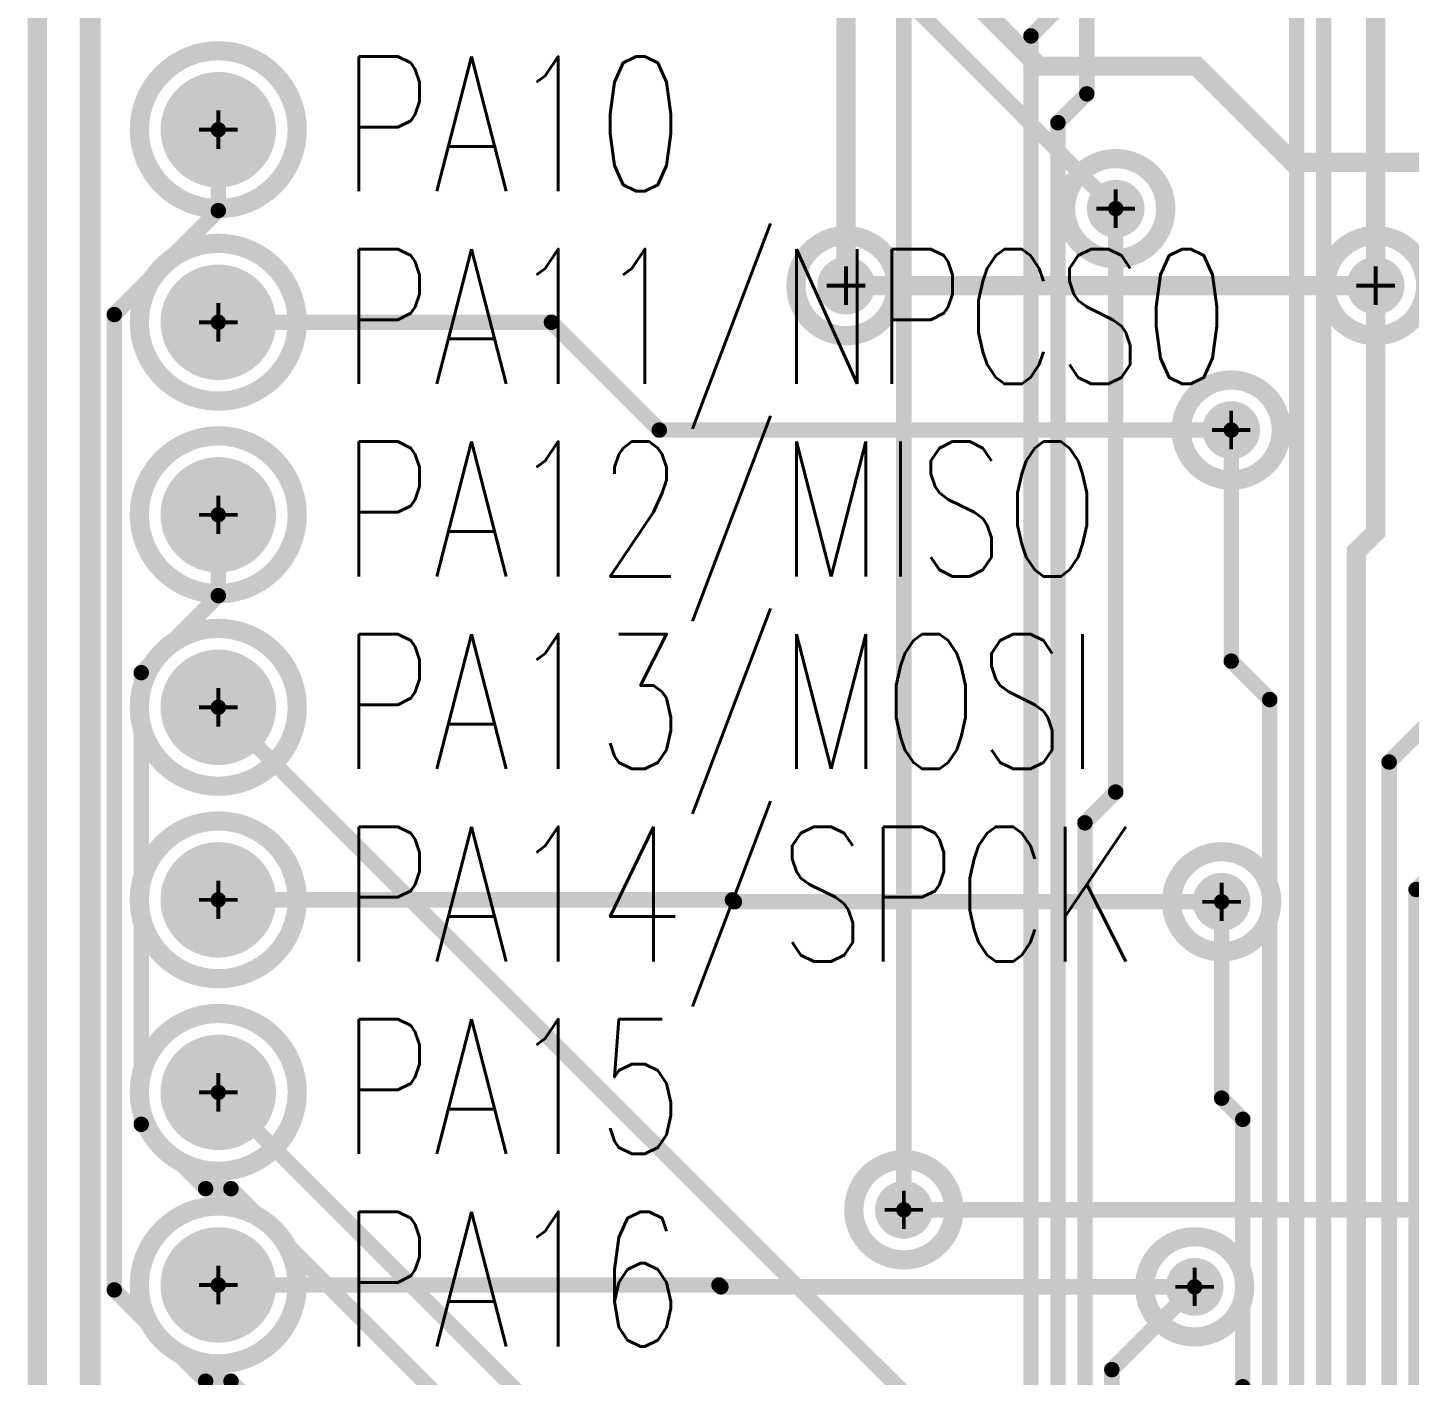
# Model space of a CAD drawing. Extents: x 17995 to 21002, y 17295 to 24095.
# Drawn here: x 17995 to 18712, y 19604 to 20304 of the extents above; entities that cross this region are included whole.
import ezdxf

# ---------------------------------------------------------------- set-up
doc = ezdxf.new("R2010")
doc.units = 0
for name, pattern in [('SIG_1', [2, 1, 1]), ('SIG_19', [2, 1, 1]), ('SIG_20', [2, 1, 1]), ('SIG_21', [2, 1, 1]), ('SIG_22', [2, 1, 1]), ('SIG_23', [2, 1, 1]), ('SIG_25', [2, 1, 1]), ('SIG_4', [2, 1, 1]), ('SIG_61', [2, 1, 1]), ('SIG_62', [2, 1, 1]), ('SIG_63', [2, 1, 1]), ('SIG_65', [2, 1, 1]), ('SIG_66', [2, 1, 1]), ('SIG_84', [2, 1, 1]), ('SIG_85', [2, 1, 1]), ('SIG_90', [2, 1, 1]), ('SIG_91', [2, 1, 1]), ('SIG_92', [2, 1, 1]), ('SIG_96', [2, 1, 1]), ('SIG_97', [2, 1, 1])]:
    doc.linetypes.add(name, pattern=pattern)
for name, color, linetype in [('BOARD_OUTLINE_00', 183, 'CONTINUOUS'), ('DRIL_PLTE_THRU_01', 176, 'CONTINUOUS'), ('DRIL_PLTE_THRU_02', 96, 'CONTINUOUS'), ('DRIL_PLTE_THRU_04', 16, 'CONTINUOUS'), ('DRIL_SYMBOL', 183, 'CONTINUOUS'), ('PADS_BOT', 1, 'CONTINUOUS'), ('PADS_INNER', 5, 'CONTINUOUS'), ('PADS_TOP', 5, 'CONTINUOUS'), ('POUR_OUTLINE_02', 3, 'CONTINUOUS'), ('POUR_VOID_02', 3, 'CONTINUOUS'), ('TEXT_26', 254, 'CONTINUOUS'), ('TRACE_01', 5, 'CONTINUOUS'), ('TRACE_04', 1, 'CONTINUOUS'), ('VIAPTS', 254, 'CONTINUOUS')]:
    doc.layers.add(name, color=color, linetype=linetype)
doc.styles.add('W10', font='simplex', dxfattribs={"width": 0.75})

# ---------------------------------------------------------------- blocks, each defined once
blk = doc.blocks.new('BOARD_11')
at = {"layer": 'BOARD_OUTLINE_00', "const_width": 10}
blk.add_lwpolyline([(0, -380), (0, -6400), (600, -6400), (600, -6800), (1047, -6800), (1047, -6500, -1), (1110, -6500), (1110, -6800), (1400, -6800), (1400, -6400), (1910, -6400), (1910, -380)], format="xyb", close=True, dxfattribs=at)
blk = doc.blocks.new('POUR_VOID_688')
at = {"layer": 'POUR_VOID_02', "const_width": 10}
blk.add_lwpolyline([(53, 2251, 1), (135, 2251, 1)], format="xyb", close=True, dxfattribs=at)
blk = doc.blocks.new('POUR_VOID_687')
at = {"layer": 'POUR_VOID_02', "const_width": 10}
blk.add_lwpolyline([(53, 2151, 1), (135, 2151, 1)], format="xyb", close=True, dxfattribs=at)
blk = doc.blocks.new('POUR_VOID_686')
at = {"layer": 'POUR_VOID_02', "const_width": 10}
blk.add_lwpolyline([(53, 2051, 1), (135, 2051, 1)], format="xyb", close=True, dxfattribs=at)
blk = doc.blocks.new('POUR_VOID_685')
at = {"layer": 'POUR_VOID_02', "const_width": 10}
blk.add_lwpolyline([(53, 1951, 1), (135, 1951, 1)], format="xyb", close=True, dxfattribs=at)
blk = doc.blocks.new('POUR_VOID_684')
at = {"layer": 'POUR_VOID_02', "const_width": 10}
blk.add_lwpolyline([(53, 1851, 1), (135, 1851, 1)], format="xyb", close=True, dxfattribs=at)
blk = doc.blocks.new('POUR_VOID_683')
at = {"layer": 'POUR_VOID_02', "const_width": 10}
blk.add_lwpolyline([(53, 1751, 1), (135, 1751, 1)], format="xyb", close=True, dxfattribs=at)
blk = doc.blocks.new('POUR_VOID_682')
at = {"layer": 'POUR_VOID_02', "const_width": 10}
blk.add_lwpolyline([(53, 1651, 1), (135, 1651, 1)], format="xyb", close=True, dxfattribs=at)
blk = doc.blocks.new('POUR_VOID_640')
at = {"layer": 'POUR_VOID_02', "const_width": 10}
blk.add_lwpolyline([(394, 2170, 1), (446, 2170, 1)], format="xyb", close=True, dxfattribs=at)
blk = doc.blocks.new('POUR_VOID_632')
at = {"layer": 'POUR_VOID_02', "const_width": 10}
blk.add_lwpolyline([(424, 1690, 1), (476, 1690, 1)], format="xyb", close=True, dxfattribs=at)
blk = doc.blocks.new('POUR_VOID_627')
at = {"layer": 'POUR_VOID_02', "const_width": 10}
blk.add_lwpolyline([(534, 2210, 1), (586, 2210, 1)], format="xyb", close=True, dxfattribs=at)
blk = doc.blocks.new('POUR_VOID_617')
at = {"layer": 'POUR_VOID_02', "const_width": 10}
blk.add_lwpolyline([(594, 2095, 1), (646, 2095, 1)], format="xyb", close=True, dxfattribs=at)
blk = doc.blocks.new('POUR_VOID_616')
at = {"layer": 'POUR_VOID_02', "const_width": 10}
blk.add_lwpolyline([(589, 1850, 1), (641, 1850, 1)], format="xyb", close=True, dxfattribs=at)
blk = doc.blocks.new('POUR_VOID_615')
at = {"layer": 'POUR_VOID_02', "const_width": 10}
blk.add_lwpolyline([(575, 1650, 1), (627, 1650, 1)], format="xyb", close=True, dxfattribs=at)
blk = doc.blocks.new('POUR_VOID_601')
at = {"layer": 'POUR_VOID_02', "const_width": 10}
blk.add_lwpolyline([(669, 2170, 1), (721, 2170, 1)], format="xyb", close=True, dxfattribs=at)
blk = doc.blocks.new('POUR_OUTLINE_404')
at = {"layer": 'POUR_OUTLINE_02', "const_width": 10}
blk.add_lwpolyline([(28, 3980.05), (28, -276, 0.414214)], format="xyb", dxfattribs=at)
for name in ['POUR_VOID_688', 'POUR_VOID_627', 'POUR_VOID_687', 'POUR_VOID_640', 'POUR_VOID_601', 'POUR_VOID_617', 'POUR_VOID_686', 'POUR_VOID_685', 'POUR_VOID_684', 'POUR_VOID_616', 'POUR_VOID_683', 'POUR_VOID_632', 'POUR_VOID_682', 'POUR_VOID_615']:
    blk.add_blockref(name, (0, 0))
blk = doc.blocks.new('POUR_HEADER_0')
blk.add_blockref('POUR_OUTLINE_404', (-20, -5683))
blk = doc.blocks.new('DRIL_SYMBOL_35')
at = {"layer": 'DRIL_SYMBOL', "const_width": 2}
for points in [[(0, -10), (0, 10)], [(-10, 0), (10, 0)]]:
    blk.add_lwpolyline(points, dxfattribs=at)
blk = doc.blocks.new('DRIL_HOLE_35')
at = {"const_width": 17.5}
blk.add_lwpolyline([(-8.75, 0, 1), (8.75, 0, 1)], format="xyb", close=True, dxfattribs=at)
blk.add_blockref('DRIL_SYMBOL_35', (0, 0))
blk = doc.blocks.new('PAD_2')
at = {"const_width": 30}
blk.add_lwpolyline([(0, -15, 1), (0, 15, 1)], format="xyb", close=True, dxfattribs=at)
blk = doc.blocks.new('STK_TOP_9')
at = {"layer": 'DRIL_PLTE_THRU_01'}
blk.add_blockref('DRIL_HOLE_35', (0, 0), dxfattribs=at)
at = {"layer": 'DRIL_PLTE_THRU_02'}
blk.add_blockref('DRIL_HOLE_35', (0, 0), dxfattribs=at)
at = {"layer": 'DRIL_PLTE_THRU_04'}
blk.add_blockref('DRIL_HOLE_35', (0, 0), dxfattribs=at)
at = {"layer": 'PADS_BOT'}
blk.add_blockref('PAD_2', (0, 0), dxfattribs=at)
at = {"layer": 'PADS_INNER'}
blk.add_blockref('PAD_2', (0, 0), dxfattribs=at)
at = {"layer": 'PADS_TOP'}
blk.add_blockref('PAD_2', (0, 0), dxfattribs=at)
blk = doc.blocks.new('SYM_TOP_6')
for p in [(50, 2500), (50, 2400), (50, 2300), (50, 2200), (50, 2100), (50, 2000), (50, 1900)]:
    blk.add_blockref('STK_TOP_9', p)
blk = doc.blocks.new('PART_TOP_38')
blk.add_blockref('SYM_TOP_6', (0, 0))
blk = doc.blocks.new('SMOOTH_8')
at = {"const_width": 4}
blk.add_lwpolyline([(-2, 0, 1), (2, 0, 1)], format="xyb", close=True, dxfattribs=at)
blk = doc.blocks.new('TRACE_1210')
at = {"layer": 'TRACE_04', "linetype": 'SIG_4', "const_width": 8}
blk.add_lwpolyline([(18516, 18599.35), (18516, 20299.7), (18531, 20314.7)], dxfattribs=at)
at = {"layer": 'TRACE_04'}
blk.add_blockref('SMOOTH_8', (18516, 20299.7), dxfattribs=at)
blk = doc.blocks.new('TRACE_956')
at = {"layer": 'TRACE_04', "linetype": 'SIG_19', "const_width": 8}
blk.add_lwpolyline([(18558, 18626.51), (18558, 19607), (18601, 19650)], dxfattribs=at)
at = {"layer": 'TRACE_04'}
for p in [(18601, 19650), (18558, 19607)]:
    blk.add_blockref('SMOOTH_8', p, dxfattribs=at)
blk = doc.blocks.new('TRACE_516')
at = {"layer": 'TRACE_01', "linetype": 'SIG_19', "const_width": 8}
blk.add_lwpolyline([(18094, 19651), (18354, 19651), (18355, 19650), (18601, 19650)], dxfattribs=at)
at = {"layer": 'TRACE_01'}
for p in [(18094, 19651), (18354, 19651), (18355, 19650), (18601, 19650)]:
    blk.add_blockref('SMOOTH_8', p, dxfattribs=at)
blk = doc.blocks.new('TRACE_976')
at = {"layer": 'TRACE_04', "linetype": 'SIG_20', "const_width": 8}
blk.add_lwpolyline([(18484.77, 18564.63), (18463, 18578.22), (18418, 18623.22), (18418, 19427), (18094, 19751)], dxfattribs=at)
at = {"layer": 'TRACE_04'}
blk.add_blockref('SMOOTH_8', (18094, 19751), dxfattribs=at)
blk = doc.blocks.new('TRACE_1006')
at = {"layer": 'TRACE_04', "linetype": 'SIG_21', "const_width": 8}
blk.add_lwpolyline([(18626, 19598.12), (18626, 19737), (18615, 19748), (18615, 19850)], dxfattribs=at)
at = {"layer": 'TRACE_04'}
for p in [(18615, 19850), (18615, 19748), (18626, 19737), (18626, 19598.12)]:
    blk.add_blockref('SMOOTH_8', p, dxfattribs=at)
blk = doc.blocks.new('TRACE_556')
at = {"layer": 'TRACE_01', "linetype": 'SIG_21', "const_width": 8}
blk.add_lwpolyline([(18094, 19851), (18361, 19851), (18362, 19850), (18615, 19850)], dxfattribs=at)
at = {"layer": 'TRACE_01'}
for p in [(18094, 19851), (18361, 19851), (18362, 19850), (18615, 19850)]:
    blk.add_blockref('SMOOTH_8', p, dxfattribs=at)
blk = doc.blocks.new('TRACE_1024')
at = {"layer": 'TRACE_04', "linetype": 'SIG_22', "const_width": 8}
blk.add_lwpolyline([(18510, 18552.23), (18510, 18580.45), (18502, 18588.45), (18502, 19543), (18094, 19951)], dxfattribs=at)
at = {"layer": 'TRACE_04'}
blk.add_blockref('SMOOTH_8', (18094, 19951), dxfattribs=at)
blk = doc.blocks.new('TRACE_1064')
at = {"layer": 'TRACE_04', "linetype": 'SIG_23', "const_width": 8}
blk.add_lwpolyline([(18436.12, 18463.9), (18387, 18513.01), (18387, 19414.57), (18100.57, 19701), (18087.43, 19701), (18054, 19734.43)], dxfattribs=at)
at = {"layer": 'TRACE_04'}
for p in [(18054, 19734.43), (18087.43, 19701), (18100.57, 19701)]:
    blk.add_blockref('SMOOTH_8', p, dxfattribs=at)
blk = doc.blocks.new('TRACE_1062')
at = {"layer": 'TRACE_04', "linetype": 'SIG_23', "const_width": 8}
blk.add_lwpolyline([(18054, 19734.43), (18054, 19969), (18094, 20009), (18094, 20051)], dxfattribs=at)
at = {"layer": 'TRACE_04'}
for p in [(18094, 20051), (18094, 20009), (18054, 19969), (18054, 19734.43)]:
    blk.add_blockref('SMOOTH_8', p, dxfattribs=at)
blk = doc.blocks.new('TRACE_1240')
at = {"layer": 'TRACE_04', "linetype": 'SIG_25', "const_width": 8}
blk.add_lwpolyline([(18667.54, 19425.63), (18702, 19460.1), (18702, 19922.57), (18763.43, 19984), (18776.57, 19984), (18841, 20048.43), (18841, 20161), (18913, 20233)], dxfattribs=at)
at = {"layer": 'TRACE_04'}
blk.add_blockref('SMOOTH_8', (18702, 19922.57), dxfattribs=at)
blk = doc.blocks.new('TRACE_1266')
at = {"layer": 'TRACE_04', "linetype": 'SIG_61', "const_width": 8}
blk.add_lwpolyline([(18619.54, 19490.68), (18654, 19525.15), (18654, 20574.68)], dxfattribs=at)
blk = doc.blocks.new('TRACE_1208')
at = {"layer": 'TRACE_04', "linetype": 'SIG_62', "const_width": 8}
blk.add_lwpolyline([(18530, 18608.71), (18530, 20254.63), (18545, 20269.63)], dxfattribs=at)
at = {"layer": 'TRACE_04'}
for p in [(18545, 20269.63), (18530, 20254.63)]:
    blk.add_blockref('SMOOTH_8', p, dxfattribs=at)
blk = doc.blocks.new('TRACE_1096')
at = {"layer": 'TRACE_04', "linetype": 'SIG_62', "const_width": 8}
blk.add_lwpolyline([(18545, 20269.63), (18545, 20947.23), (18502, 20990.23)], dxfattribs=at)
at = {"layer": 'TRACE_04'}
blk.add_blockref('SMOOTH_8', (18545, 20269.63), dxfattribs=at)
blk = doc.blocks.new('TRACE_1224')
at = {"layer": 'TRACE_04', "linetype": 'SIG_63', "const_width": 8}
blk.add_lwpolyline([(18668, 19503.53), (18668, 20592.16), (18642, 20618.16)], dxfattribs=at)
blk = doc.blocks.new('SMOOTH_10')
at = {"const_width": 5}
blk.add_lwpolyline([(-2.5, 0, 1), (2.5, 0, 1)], format="xyb", close=True, dxfattribs=at)
blk = doc.blocks.new('TRACE_1282')
at = {"layer": 'TRACE_04', "linetype": 'SIG_65', "const_width": 10}
blk.add_lwpolyline([(18650.54, 18715.92), (18650.54, 19446.2), (18685, 19480.66), (18685, 20032), (18695, 20042), (18695, 20170)], dxfattribs=at)
at = {"layer": 'TRACE_04'}
for p in [(18695, 20170), (18695, 20042), (18685, 20032)]:
    blk.add_blockref('SMOOTH_10', p, dxfattribs=at)
blk = doc.blocks.new('TRACE_1228')
at = {"layer": 'TRACE_04', "linetype": 'SIG_65', "const_width": 10}
blk.add_lwpolyline([(18695, 20170), (18695, 20600.8), (18659, 20636.8), (18659, 20860.97)], dxfattribs=at)
at = {"layer": 'TRACE_04'}
blk.add_blockref('SMOOTH_10', (18695, 20170), dxfattribs=at)
blk = doc.blocks.new('TRACE_1286')
at = {"layer": 'TRACE_04', "linetype": 'SIG_65', "const_width": 10}
blk.add_lwpolyline([(18420, 20170), (18420, 21114), (18443, 21137)], dxfattribs=at)
at = {"layer": 'TRACE_04'}
blk.add_blockref('SMOOTH_10', (18420, 20170), dxfattribs=at)
blk = doc.blocks.new('TRACE_638')
at = {"layer": 'TRACE_01', "linetype": 'SIG_65', "const_width": 10}
blk.add_lwpolyline([(18420, 20170), (18695, 20170)], dxfattribs=at)
at = {"layer": 'TRACE_01'}
for p in [(18420, 20170), (18695, 20170)]:
    blk.add_blockref('SMOOTH_10', p, dxfattribs=at)
blk = doc.blocks.new('TRACE_420')
at = {"layer": 'TRACE_01', "linetype": 'SIG_66', "const_width": 10}
blk.add_lwpolyline([(18450, 20487.98), (18450, 20354.02), (18520.02, 20284), (18602, 20284), (18652, 20234), (18770, 20234)], dxfattribs=at)
at = {"layer": 'TRACE_01'}
for p in [(18450, 20487.98), (18450, 20354.02), (18520.02, 20284), (18602, 20284), (18652, 20234), (18770, 20234)]:
    blk.add_blockref('SMOOTH_10', p, dxfattribs=at)
blk = doc.blocks.new('TRACE_1238')
at = {"layer": 'TRACE_04', "linetype": 'SIG_84', "const_width": 8}
blk.add_lwpolyline([(18681.54, 19410.9), (18716, 19445.36), (18716, 19856.37), (18750.63, 19891), (18783.57, 19891), (18847.36, 19954.79), (18847.36, 19967.36), (18913, 20033)], dxfattribs=at)
at = {"layer": 'TRACE_04'}
for p in [(18913, 20033), (18847.36, 19967.36), (18847.36, 19954.79), (18750.63, 19891), (18783.57, 19891), (18716, 19856.37), (18716, 19445.36), (18681.54, 19410.9)]:
    blk.add_blockref('SMOOTH_8', p, dxfattribs=at)
blk = doc.blocks.new('TRACE_1340')
at = {"layer": 'TRACE_04', "linetype": 'SIG_85', "const_width": 8}
blk.add_lwpolyline([(18695.54, 19402.23), (18730, 19436.69), (18730, 19850.57), (18753.43, 19874), (18809, 19874)], dxfattribs=at)
at = {"layer": 'TRACE_04'}
for p in [(18753.43, 19874), (18809, 19874), (18730, 19850.57), (18730, 19436.69), (18695.54, 19402.23)]:
    blk.add_blockref('SMOOTH_8', p, dxfattribs=at)
blk = doc.blocks.new('TRACE_1084')
at = {"layer": 'TRACE_04', "linetype": 'SIG_90', "const_width": 8}
blk.add_lwpolyline([(18450, 19690), (18450, 20588), (18491, 20629), (18491, 20671)], dxfattribs=at)
at = {"layer": 'TRACE_04'}
blk.add_blockref('SMOOTH_8', (18450, 19690), dxfattribs=at)
blk = doc.blocks.new('TRACE_592')
at = {"layer": 'TRACE_01', "linetype": 'SIG_90', "const_width": 8}
blk.add_lwpolyline([(18450, 19690), (18820, 19690)], dxfattribs=at)
at = {"layer": 'TRACE_01'}
for p in [(18450, 19690), (18820, 19690)]:
    blk.add_blockref('SMOOTH_8', p, dxfattribs=at)
blk = doc.blocks.new('TRACE_1082')
at = {"layer": 'TRACE_04', "linetype": 'SIG_91', "const_width": 8}
blk.add_lwpolyline([(18447.41, 18400.45), (18350, 18497.87), (18350, 19351.57), (18100.57, 19601), (18087.43, 19601), (18040, 19648.43)], dxfattribs=at)
at = {"layer": 'TRACE_04'}
for p in [(18040, 19648.43), (18087.43, 19601), (18100.57, 19601)]:
    blk.add_blockref('SMOOTH_8', p, dxfattribs=at)
blk = doc.blocks.new('TRACE_1080')
at = {"layer": 'TRACE_04', "linetype": 'SIG_91', "const_width": 8}
blk.add_lwpolyline([(18040, 19648.43), (18040, 20155), (18094, 20209), (18094, 20251)], dxfattribs=at)
at = {"layer": 'TRACE_04'}
for p in [(18094, 20251), (18094, 20209), (18040, 20155), (18040, 19648.43)]:
    blk.add_blockref('SMOOTH_8', p, dxfattribs=at)
blk = doc.blocks.new('TRACE_1076')
at = {"layer": 'TRACE_04', "linetype": 'SIG_92', "const_width": 8}
blk.add_lwpolyline([(18640, 19550.8), (18640, 19955), (18620, 19975), (18620, 20095)], dxfattribs=at)
at = {"layer": 'TRACE_04'}
for p in [(18620, 20095), (18620, 19975), (18640, 19955), (18640, 19550.8)]:
    blk.add_blockref('SMOOTH_8', p, dxfattribs=at)
blk = doc.blocks.new('TRACE_588')
at = {"layer": 'TRACE_01', "linetype": 'SIG_92', "const_width": 8}
blk.add_lwpolyline([(18094, 20151), (18267, 20151), (18323, 20095), (18620, 20095)], dxfattribs=at)
at = {"layer": 'TRACE_01'}
for p in [(18094, 20151), (18267, 20151), (18323, 20095), (18620, 20095)]:
    blk.add_blockref('SMOOTH_8', p, dxfattribs=at)
blk = doc.blocks.new('TRACE_1092')
at = {"layer": 'TRACE_04', "linetype": 'SIG_96', "const_width": 8}
blk.add_lwpolyline([(18026, 19362.43), (18026, 20341), (18094, 20409), (18094, 20451)], dxfattribs=at)
blk = doc.blocks.new('TRACE_1200')
at = {"layer": 'TRACE_04', "linetype": 'SIG_97', "const_width": 8}
blk.add_lwpolyline([(18544, 18618.08), (18544, 19891), (18560, 19907), (18560, 20210)], dxfattribs=at)
at = {"layer": 'TRACE_04'}
for p in [(18560, 20210), (18560, 19907), (18544, 19891)]:
    blk.add_blockref('SMOOTH_8', p, dxfattribs=at)
blk = doc.blocks.new('TRACE_630')
at = {"layer": 'TRACE_01', "linetype": 'SIG_97', "const_width": 8}
blk.add_lwpolyline([(18094, 20351), (18419, 20351), (18560, 20210)], dxfattribs=at)
at = {"layer": 'TRACE_01'}
for p in [(18094, 20351), (18419, 20351), (18560, 20210)]:
    blk.add_blockref('SMOOTH_8', p, dxfattribs=at)
blk = doc.blocks.new('DRIL_SYMBOL_10')
at = {"layer": 'DRIL_SYMBOL', "const_width": 2}
for points in [[(0, -10), (0, 10)], [(-10, 0), (10, 0)]]:
    blk.add_lwpolyline(points, dxfattribs=at)
blk = doc.blocks.new('DRIL_HOLE_10')
at = {"const_width": 5}
blk.add_lwpolyline([(-2.5, 0, 1), (2.5, 0, 1)], format="xyb", close=True, dxfattribs=at)
blk.add_blockref('DRIL_SYMBOL_10', (0, 0))
blk = doc.blocks.new('PAD_17')
at = {"const_width": 15}
blk.add_lwpolyline([(0, -7.5, 1), (0, 7.5, 1)], format="xyb", close=True, dxfattribs=at)
blk = doc.blocks.new('STK_TOP_182')
at = {"layer": 'DRIL_PLTE_THRU_01'}
blk.add_blockref('DRIL_HOLE_10', (0, 0), dxfattribs=at)
at = {"layer": 'DRIL_PLTE_THRU_02'}
blk.add_blockref('DRIL_HOLE_10', (0, 0), dxfattribs=at)
at = {"layer": 'DRIL_PLTE_THRU_04'}
blk.add_blockref('DRIL_HOLE_10', (0, 0), dxfattribs=at)
at = {"layer": 'PADS_BOT'}
blk.add_blockref('PAD_17', (0, 0), dxfattribs=at)
at = {"layer": 'PADS_INNER'}
blk.add_blockref('PAD_17', (0, 0), dxfattribs=at)
at = {"layer": 'PADS_TOP'}
blk.add_blockref('PAD_17', (0, 0), dxfattribs=at)
blk = doc.blocks.new('SYM_TOP_1')
blk.add_blockref('STK_TOP_182', (0, 0))

msp = doc.modelspace()

# ---------------------------------------------------------------- block references
for name, p in [('BOARD_11', (18000, 24100)), ('PART_TOP_38', (18044, 17751)), ('TRACE_1286', (0, 0)), ('TRACE_1096', (0, 0)), ('TRACE_1228', (0, 0)), ('TRACE_1084', (0, 0)), ('TRACE_1224', (0, 0)), ('TRACE_1266', (0, 0)), ('TRACE_420', (0, 0)), ('TRACE_1092', (0, 0)), ('TRACE_630', (0, 0)), ('TRACE_1210', (0, 0)), ('TRACE_1208', (0, 0)), ('TRACE_1080', (0, 0)), ('TRACE_1240', (0, 0)), ('TRACE_1200', (0, 0)), ('TRACE_638', (0, 0)), ('TRACE_1282', (0, 0)), ('TRACE_588', (0, 0)), ('TRACE_1076', (0, 0)), ('TRACE_1062', (0, 0)), ('TRACE_1238', (0, 0)), ('TRACE_1024', (0, 0)), ('TRACE_1340', (0, 0)), ('TRACE_556', (0, 0)), ('TRACE_1006', (0, 0)), ('TRACE_976', (0, 0)), ('TRACE_1064', (0, 0)), ('TRACE_592', (0, 0)), ('TRACE_1082', (0, 0)), ('TRACE_516', (0, 0)), ('TRACE_956', (0, 0))]:
    msp.add_blockref(name, p)
at = {"linetype": 'SIG_1'}
msp.add_blockref('POUR_HEADER_0', (18020, 23683), dxfattribs=at)
at = {"layer": 'VIAPTS', "linetype": 'SIG_97'}
msp.add_blockref('SYM_TOP_1', (18560, 20210), dxfattribs=at)
at = {"layer": 'VIAPTS', "linetype": 'SIG_65'}
for p in [(18420, 20170), (18695, 20170)]:
    msp.add_blockref('SYM_TOP_1', p, dxfattribs=at)
at = {"layer": 'VIAPTS', "linetype": 'SIG_92'}
msp.add_blockref('SYM_TOP_1', (18620, 20095), dxfattribs=at)
at = {"layer": 'VIAPTS', "linetype": 'SIG_21'}
msp.add_blockref('SYM_TOP_1', (18615, 19850), dxfattribs=at)
at = {"layer": 'VIAPTS', "linetype": 'SIG_90'}
msp.add_blockref('SYM_TOP_1', (18450, 19690), dxfattribs=at)
at = {"layer": 'VIAPTS', "linetype": 'SIG_19'}
msp.add_blockref('SYM_TOP_1', (18601, 19650), dxfattribs=at)

# ---------------------------------------------------------------- texts
at = {"layer": 'TEXT_26', "style": 'W10', "width": 0.75}
for s, p in [('PA10', (18158, 20219)), ('PA11/NPCS0', (18158, 20119)), ('PA12/MISO', (18158, 20019)), ('PA13/MOSI', (18158, 19919)), ('PA14/SPCK', (18158, 19819)), ('PA15', (18158, 19719)), ('PA16', (18158, 19619))]:
    msp.add_text(s, height=70, dxfattribs=at).set_placement(p)

doc.saveas('drawing.dxf')
